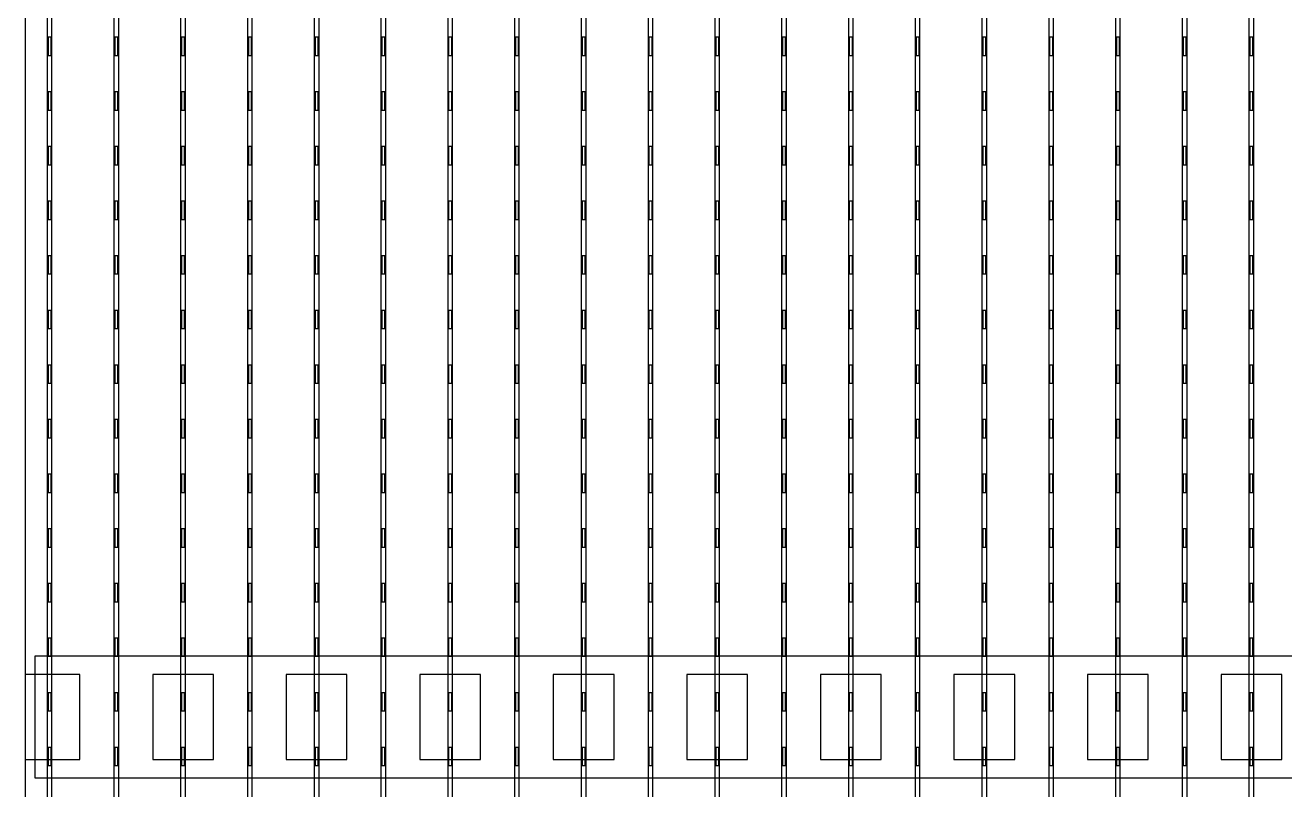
# Model space of a CAD drawing. Header units: millimetres. Extents: x -18 to 142, y -7 to 153.
# Drawn here: x 104.32 to 114.7, y 6.1 to 12.4 of the extents above; entities that cross this region are included whole.
import ezdxf

# ---------------------------------------------------------------- set-up
doc = ezdxf.new("R2010")
doc.units = ezdxf.units.MM
for name, color, linetype in [('BUSBARS', 3, 'Continuous'), ('CONTACT_PADS', 2, 'Continuous'), ('FINGERS', 1, 'Continuous'), ('INSULATION', 2, 'Continuous')]:
    doc.layers.add(name, color=color, linetype=linetype)

msp = doc.modelspace()

# ---------------------------------------------------------------- linework, layer by layer
at = {"layer": 'BUSBARS'}
msp.add_lwpolyline([(124.44, 6.2), (124.44, 7.2), (104.4, 7.2), (104.4, 6.2), (124.44, 6.2)], close=True, dxfattribs=at)
at = {"layer": 'CONTACT_PADS'}
for points in [[(104.533, 12.15), (104.533, 12.3), (104.508, 12.3), (104.508, 12.15), (104.533, 12.15)], [(105.083, 12.15), (105.083, 12.3), (105.058, 12.3), (105.058, 12.15), (105.083, 12.15)], [(105.633, 12.15), (105.633, 12.3), (105.608, 12.3), (105.608, 12.15), (105.633, 12.15)], [(106.183, 12.15), (106.183, 12.3), (106.158, 12.3), (106.158, 12.15), (106.183, 12.15)], [(106.733, 12.15), (106.733, 12.3), (106.708, 12.3), (106.708, 12.15), (106.733, 12.15)], [(107.283, 12.15), (107.283, 12.3), (107.258, 12.3), (107.258, 12.15), (107.283, 12.15)], [(107.833, 12.15), (107.833, 12.3), (107.808, 12.3), (107.808, 12.15), (107.833, 12.15)], [(108.383, 12.15), (108.383, 12.3), (108.358, 12.3), (108.358, 12.15), (108.383, 12.15)], [(108.933, 12.15), (108.933, 12.3), (108.908, 12.3), (108.908, 12.15), (108.933, 12.15)], [(109.483, 12.15), (109.483, 12.3), (109.458, 12.3), (109.458, 12.15), (109.483, 12.15)], [(110.033, 12.15), (110.033, 12.3), (110.008, 12.3), (110.008, 12.15), (110.033, 12.15)], [(110.583, 12.15), (110.583, 12.3), (110.558, 12.3), (110.558, 12.15), (110.583, 12.15)], [(111.133, 12.15), (111.133, 12.3), (111.108, 12.3), (111.108, 12.15), (111.133, 12.15)], [(111.683, 12.15), (111.683, 12.3), (111.658, 12.3), (111.658, 12.15), (111.683, 12.15)], [(112.233, 12.15), (112.233, 12.3), (112.208, 12.3), (112.208, 12.15), (112.233, 12.15)], [(112.783, 12.15), (112.783, 12.3), (112.758, 12.3), (112.758, 12.15), (112.783, 12.15)], [(113.333, 12.15), (113.333, 12.3), (113.308, 12.3), (113.308, 12.15), (113.333, 12.15)], [(113.883, 12.15), (113.883, 12.3), (113.858, 12.3), (113.858, 12.15), (113.883, 12.15)], [(114.433, 12.15), (114.433, 12.3), (114.408, 12.3), (114.408, 12.15), (114.433, 12.15)], [(104.533, 11.7), (104.533, 11.85), (104.508, 11.85), (104.508, 11.7), (104.533, 11.7)], [(105.083, 11.7), (105.083, 11.85), (105.058, 11.85), (105.058, 11.7), (105.083, 11.7)], [(105.633, 11.7), (105.633, 11.85), (105.608, 11.85), (105.608, 11.7), (105.633, 11.7)], [(106.183, 11.7), (106.183, 11.85), (106.158, 11.85), (106.158, 11.7), (106.183, 11.7)], [(106.733, 11.7), (106.733, 11.85), (106.708, 11.85), (106.708, 11.7), (106.733, 11.7)], [(107.283, 11.7), (107.283, 11.85), (107.258, 11.85), (107.258, 11.7), (107.283, 11.7)], [(107.833, 11.7), (107.833, 11.85), (107.808, 11.85), (107.808, 11.7), (107.833, 11.7)], [(108.383, 11.7), (108.383, 11.85), (108.358, 11.85), (108.358, 11.7), (108.383, 11.7)], [(108.933, 11.7), (108.933, 11.85), (108.908, 11.85), (108.908, 11.7), (108.933, 11.7)], [(109.483, 11.7), (109.483, 11.85), (109.458, 11.85), (109.458, 11.7), (109.483, 11.7)], [(110.033, 11.7), (110.033, 11.85), (110.008, 11.85), (110.008, 11.7), (110.033, 11.7)], [(110.583, 11.7), (110.583, 11.85), (110.558, 11.85), (110.558, 11.7), (110.583, 11.7)], [(111.133, 11.7), (111.133, 11.85), (111.108, 11.85), (111.108, 11.7), (111.133, 11.7)], [(111.683, 11.7), (111.683, 11.85), (111.658, 11.85), (111.658, 11.7), (111.683, 11.7)], [(112.233, 11.7), (112.233, 11.85), (112.208, 11.85), (112.208, 11.7), (112.233, 11.7)], [(112.783, 11.7), (112.783, 11.85), (112.758, 11.85), (112.758, 11.7), (112.783, 11.7)], [(113.333, 11.7), (113.333, 11.85), (113.308, 11.85), (113.308, 11.7), (113.333, 11.7)], [(113.883, 11.7), (113.883, 11.85), (113.858, 11.85), (113.858, 11.7), (113.883, 11.7)], [(114.433, 11.7), (114.433, 11.85), (114.408, 11.85), (114.408, 11.7), (114.433, 11.7)], [(104.533, 11.25), (104.533, 11.4), (104.508, 11.4), (104.508, 11.25), (104.533, 11.25)], [(105.083, 11.25), (105.083, 11.4), (105.058, 11.4), (105.058, 11.25), (105.083, 11.25)], [(105.633, 11.25), (105.633, 11.4), (105.608, 11.4), (105.608, 11.25), (105.633, 11.25)], [(106.183, 11.25), (106.183, 11.4), (106.158, 11.4), (106.158, 11.25), (106.183, 11.25)], [(106.733, 11.25), (106.733, 11.4), (106.708, 11.4), (106.708, 11.25), (106.733, 11.25)], [(107.283, 11.25), (107.283, 11.4), (107.258, 11.4), (107.258, 11.25), (107.283, 11.25)], [(107.833, 11.25), (107.833, 11.4), (107.808, 11.4), (107.808, 11.25), (107.833, 11.25)], [(108.383, 11.25), (108.383, 11.4), (108.358, 11.4), (108.358, 11.25), (108.383, 11.25)], [(108.933, 11.25), (108.933, 11.4), (108.908, 11.4), (108.908, 11.25), (108.933, 11.25)], [(109.483, 11.25), (109.483, 11.4), (109.458, 11.4), (109.458, 11.25), (109.483, 11.25)], [(110.033, 11.25), (110.033, 11.4), (110.008, 11.4), (110.008, 11.25), (110.033, 11.25)], [(110.583, 11.25), (110.583, 11.4), (110.558, 11.4), (110.558, 11.25), (110.583, 11.25)], [(111.133, 11.25), (111.133, 11.4), (111.108, 11.4), (111.108, 11.25), (111.133, 11.25)], [(111.683, 11.25), (111.683, 11.4), (111.658, 11.4), (111.658, 11.25), (111.683, 11.25)], [(112.233, 11.25), (112.233, 11.4), (112.208, 11.4), (112.208, 11.25), (112.233, 11.25)], [(112.783, 11.25), (112.783, 11.4), (112.758, 11.4), (112.758, 11.25), (112.783, 11.25)], [(113.333, 11.25), (113.333, 11.4), (113.308, 11.4), (113.308, 11.25), (113.333, 11.25)], [(113.883, 11.25), (113.883, 11.4), (113.858, 11.4), (113.858, 11.25), (113.883, 11.25)], [(114.433, 11.25), (114.433, 11.4), (114.408, 11.4), (114.408, 11.25), (114.433, 11.25)], [(104.533, 10.8), (104.533, 10.95), (104.508, 10.95), (104.508, 10.8), (104.533, 10.8)], [(105.083, 10.8), (105.083, 10.95), (105.058, 10.95), (105.058, 10.8), (105.083, 10.8)], [(105.633, 10.8), (105.633, 10.95), (105.608, 10.95), (105.608, 10.8), (105.633, 10.8)], [(106.183, 10.8), (106.183, 10.95), (106.158, 10.95), (106.158, 10.8), (106.183, 10.8)], [(106.733, 10.8), (106.733, 10.95), (106.708, 10.95), (106.708, 10.8), (106.733, 10.8)], [(107.283, 10.8), (107.283, 10.95), (107.258, 10.95), (107.258, 10.8), (107.283, 10.8)], [(107.833, 10.8), (107.833, 10.95), (107.808, 10.95), (107.808, 10.8), (107.833, 10.8)], [(108.383, 10.8), (108.383, 10.95), (108.358, 10.95), (108.358, 10.8), (108.383, 10.8)], [(108.933, 10.8), (108.933, 10.95), (108.908, 10.95), (108.908, 10.8), (108.933, 10.8)], [(109.483, 10.8), (109.483, 10.95), (109.458, 10.95), (109.458, 10.8), (109.483, 10.8)], [(110.033, 10.8), (110.033, 10.95), (110.008, 10.95), (110.008, 10.8), (110.033, 10.8)], [(110.583, 10.8), (110.583, 10.95), (110.558, 10.95), (110.558, 10.8), (110.583, 10.8)], [(111.133, 10.8), (111.133, 10.95), (111.108, 10.95), (111.108, 10.8), (111.133, 10.8)], [(111.683, 10.8), (111.683, 10.95), (111.658, 10.95), (111.658, 10.8), (111.683, 10.8)], [(112.233, 10.8), (112.233, 10.95), (112.208, 10.95), (112.208, 10.8), (112.233, 10.8)], [(112.783, 10.8), (112.783, 10.95), (112.758, 10.95), (112.758, 10.8), (112.783, 10.8)], [(113.333, 10.8), (113.333, 10.95), (113.308, 10.95), (113.308, 10.8), (113.333, 10.8)], [(113.883, 10.8), (113.883, 10.95), (113.858, 10.95), (113.858, 10.8), (113.883, 10.8)], [(114.433, 10.8), (114.433, 10.95), (114.408, 10.95), (114.408, 10.8), (114.433, 10.8)], [(104.533, 10.35), (104.533, 10.5), (104.508, 10.5), (104.508, 10.35), (104.533, 10.35)], [(105.083, 10.35), (105.083, 10.5), (105.058, 10.5), (105.058, 10.35), (105.083, 10.35)], [(105.633, 10.35), (105.633, 10.5), (105.608, 10.5), (105.608, 10.35), (105.633, 10.35)], [(106.183, 10.35), (106.183, 10.5), (106.158, 10.5), (106.158, 10.35), (106.183, 10.35)], [(106.733, 10.35), (106.733, 10.5), (106.708, 10.5), (106.708, 10.35), (106.733, 10.35)], [(107.283, 10.35), (107.283, 10.5), (107.258, 10.5), (107.258, 10.35), (107.283, 10.35)], [(107.833, 10.35), (107.833, 10.5), (107.808, 10.5), (107.808, 10.35), (107.833, 10.35)], [(108.383, 10.35), (108.383, 10.5), (108.358, 10.5), (108.358, 10.35), (108.383, 10.35)], [(108.933, 10.35), (108.933, 10.5), (108.908, 10.5), (108.908, 10.35), (108.933, 10.35)], [(109.483, 10.35), (109.483, 10.5), (109.458, 10.5), (109.458, 10.35), (109.483, 10.35)], [(110.033, 10.35), (110.033, 10.5), (110.008, 10.5), (110.008, 10.35), (110.033, 10.35)], [(110.583, 10.35), (110.583, 10.5), (110.558, 10.5), (110.558, 10.35), (110.583, 10.35)], [(111.133, 10.35), (111.133, 10.5), (111.108, 10.5), (111.108, 10.35), (111.133, 10.35)], [(111.683, 10.35), (111.683, 10.5), (111.658, 10.5), (111.658, 10.35), (111.683, 10.35)], [(112.233, 10.35), (112.233, 10.5), (112.208, 10.5), (112.208, 10.35), (112.233, 10.35)], [(112.783, 10.35), (112.783, 10.5), (112.758, 10.5), (112.758, 10.35), (112.783, 10.35)], [(113.333, 10.35), (113.333, 10.5), (113.308, 10.5), (113.308, 10.35), (113.333, 10.35)], [(113.883, 10.35), (113.883, 10.5), (113.858, 10.5), (113.858, 10.35), (113.883, 10.35)], [(114.433, 10.35), (114.433, 10.5), (114.408, 10.5), (114.408, 10.35), (114.433, 10.35)], [(104.533, 9.9), (104.533, 10.05), (104.508, 10.05), (104.508, 9.9), (104.533, 9.9)], [(105.083, 9.9), (105.083, 10.05), (105.058, 10.05), (105.058, 9.9), (105.083, 9.9)], [(105.633, 9.9), (105.633, 10.05), (105.608, 10.05), (105.608, 9.9), (105.633, 9.9)], [(106.183, 9.9), (106.183, 10.05), (106.158, 10.05), (106.158, 9.9), (106.183, 9.9)], [(106.733, 9.9), (106.733, 10.05), (106.708, 10.05), (106.708, 9.9), (106.733, 9.9)], [(107.283, 9.9), (107.283, 10.05), (107.258, 10.05), (107.258, 9.9), (107.283, 9.9)], [(107.833, 9.9), (107.833, 10.05), (107.808, 10.05), (107.808, 9.9), (107.833, 9.9)], [(108.383, 9.9), (108.383, 10.05), (108.358, 10.05), (108.358, 9.9), (108.383, 9.9)], [(108.933, 9.9), (108.933, 10.05), (108.908, 10.05), (108.908, 9.9), (108.933, 9.9)], [(109.483, 9.9), (109.483, 10.05), (109.458, 10.05), (109.458, 9.9), (109.483, 9.9)], [(110.033, 9.9), (110.033, 10.05), (110.008, 10.05), (110.008, 9.9), (110.033, 9.9)], [(110.583, 9.9), (110.583, 10.05), (110.558, 10.05), (110.558, 9.9), (110.583, 9.9)], [(111.133, 9.9), (111.133, 10.05), (111.108, 10.05), (111.108, 9.9), (111.133, 9.9)], [(111.683, 9.9), (111.683, 10.05), (111.658, 10.05), (111.658, 9.9), (111.683, 9.9)], [(112.233, 9.9), (112.233, 10.05), (112.208, 10.05), (112.208, 9.9), (112.233, 9.9)], [(112.783, 9.9), (112.783, 10.05), (112.758, 10.05), (112.758, 9.9), (112.783, 9.9)], [(113.333, 9.9), (113.333, 10.05), (113.308, 10.05), (113.308, 9.9), (113.333, 9.9)], [(113.883, 9.9), (113.883, 10.05), (113.858, 10.05), (113.858, 9.9), (113.883, 9.9)], [(114.433, 9.9), (114.433, 10.05), (114.408, 10.05), (114.408, 9.9), (114.433, 9.9)], [(104.533, 9.45), (104.533, 9.6), (104.508, 9.6), (104.508, 9.45), (104.533, 9.45)], [(105.083, 9.45), (105.083, 9.6), (105.058, 9.6), (105.058, 9.45), (105.083, 9.45)], [(105.633, 9.45), (105.633, 9.6), (105.608, 9.6), (105.608, 9.45), (105.633, 9.45)], [(106.183, 9.45), (106.183, 9.6), (106.158, 9.6), (106.158, 9.45), (106.183, 9.45)], [(106.733, 9.45), (106.733, 9.6), (106.708, 9.6), (106.708, 9.45), (106.733, 9.45)], [(107.283, 9.45), (107.283, 9.6), (107.258, 9.6), (107.258, 9.45), (107.283, 9.45)], [(107.833, 9.45), (107.833, 9.6), (107.808, 9.6), (107.808, 9.45), (107.833, 9.45)], [(108.383, 9.45), (108.383, 9.6), (108.358, 9.6), (108.358, 9.45), (108.383, 9.45)], [(108.933, 9.45), (108.933, 9.6), (108.908, 9.6), (108.908, 9.45), (108.933, 9.45)], [(109.483, 9.45), (109.483, 9.6), (109.458, 9.6), (109.458, 9.45), (109.483, 9.45)], [(110.033, 9.45), (110.033, 9.6), (110.008, 9.6), (110.008, 9.45), (110.033, 9.45)], [(110.583, 9.45), (110.583, 9.6), (110.558, 9.6), (110.558, 9.45), (110.583, 9.45)], [(111.133, 9.45), (111.133, 9.6), (111.108, 9.6), (111.108, 9.45), (111.133, 9.45)], [(111.683, 9.45), (111.683, 9.6), (111.658, 9.6), (111.658, 9.45), (111.683, 9.45)], [(112.233, 9.45), (112.233, 9.6), (112.208, 9.6), (112.208, 9.45), (112.233, 9.45)], [(112.783, 9.45), (112.783, 9.6), (112.758, 9.6), (112.758, 9.45), (112.783, 9.45)], [(113.333, 9.45), (113.333, 9.6), (113.308, 9.6), (113.308, 9.45), (113.333, 9.45)], [(113.883, 9.45), (113.883, 9.6), (113.858, 9.6), (113.858, 9.45), (113.883, 9.45)], [(114.433, 9.45), (114.433, 9.6), (114.408, 9.6), (114.408, 9.45), (114.433, 9.45)], [(104.533, 9), (104.533, 9.15), (104.508, 9.15), (104.508, 9), (104.533, 9)], [(105.083, 9), (105.083, 9.15), (105.058, 9.15), (105.058, 9), (105.083, 9)], [(105.633, 9), (105.633, 9.15), (105.608, 9.15), (105.608, 9), (105.633, 9)], [(106.183, 9), (106.183, 9.15), (106.158, 9.15), (106.158, 9), (106.183, 9)], [(106.733, 9), (106.733, 9.15), (106.708, 9.15), (106.708, 9), (106.733, 9)], [(107.283, 9), (107.283, 9.15), (107.258, 9.15), (107.258, 9), (107.283, 9)], [(107.833, 9), (107.833, 9.15), (107.808, 9.15), (107.808, 9), (107.833, 9)], [(108.383, 9), (108.383, 9.15), (108.358, 9.15), (108.358, 9), (108.383, 9)], [(108.933, 9), (108.933, 9.15), (108.908, 9.15), (108.908, 9), (108.933, 9)], [(109.483, 9), (109.483, 9.15), (109.458, 9.15), (109.458, 9), (109.483, 9)], [(110.033, 9), (110.033, 9.15), (110.008, 9.15), (110.008, 9), (110.033, 9)], [(110.583, 9), (110.583, 9.15), (110.558, 9.15), (110.558, 9), (110.583, 9)], [(111.133, 9), (111.133, 9.15), (111.108, 9.15), (111.108, 9), (111.133, 9)], [(111.683, 9), (111.683, 9.15), (111.658, 9.15), (111.658, 9), (111.683, 9)], [(112.233, 9), (112.233, 9.15), (112.208, 9.15), (112.208, 9), (112.233, 9)], [(112.783, 9), (112.783, 9.15), (112.758, 9.15), (112.758, 9), (112.783, 9)], [(113.333, 9), (113.333, 9.15), (113.308, 9.15), (113.308, 9), (113.333, 9)], [(113.883, 9), (113.883, 9.15), (113.858, 9.15), (113.858, 9), (113.883, 9)], [(114.433, 9), (114.433, 9.15), (114.408, 9.15), (114.408, 9), (114.433, 9)], [(104.533, 8.55), (104.533, 8.7), (104.508, 8.7), (104.508, 8.55), (104.533, 8.55)], [(105.083, 8.55), (105.083, 8.7), (105.058, 8.7), (105.058, 8.55), (105.083, 8.55)], [(105.633, 8.55), (105.633, 8.7), (105.608, 8.7), (105.608, 8.55), (105.633, 8.55)], [(106.183, 8.55), (106.183, 8.7), (106.158, 8.7), (106.158, 8.55), (106.183, 8.55)], [(106.733, 8.55), (106.733, 8.7), (106.708, 8.7), (106.708, 8.55), (106.733, 8.55)], [(107.283, 8.55), (107.283, 8.7), (107.258, 8.7), (107.258, 8.55), (107.283, 8.55)], [(107.833, 8.55), (107.833, 8.7), (107.808, 8.7), (107.808, 8.55), (107.833, 8.55)], [(108.383, 8.55), (108.383, 8.7), (108.358, 8.7), (108.358, 8.55), (108.383, 8.55)], [(108.933, 8.55), (108.933, 8.7), (108.908, 8.7), (108.908, 8.55), (108.933, 8.55)], [(109.483, 8.55), (109.483, 8.7), (109.458, 8.7), (109.458, 8.55), (109.483, 8.55)], [(110.033, 8.55), (110.033, 8.7), (110.008, 8.7), (110.008, 8.55), (110.033, 8.55)], [(110.583, 8.55), (110.583, 8.7), (110.558, 8.7), (110.558, 8.55), (110.583, 8.55)], [(111.133, 8.55), (111.133, 8.7), (111.108, 8.7), (111.108, 8.55), (111.133, 8.55)], [(111.683, 8.55), (111.683, 8.7), (111.658, 8.7), (111.658, 8.55), (111.683, 8.55)], [(112.233, 8.55), (112.233, 8.7), (112.208, 8.7), (112.208, 8.55), (112.233, 8.55)], [(112.783, 8.55), (112.783, 8.7), (112.758, 8.7), (112.758, 8.55), (112.783, 8.55)], [(113.333, 8.55), (113.333, 8.7), (113.308, 8.7), (113.308, 8.55), (113.333, 8.55)], [(113.883, 8.55), (113.883, 8.7), (113.858, 8.7), (113.858, 8.55), (113.883, 8.55)], [(114.433, 8.55), (114.433, 8.7), (114.408, 8.7), (114.408, 8.55), (114.433, 8.55)], [(104.533, 8.1), (104.533, 8.25), (104.508, 8.25), (104.508, 8.1), (104.533, 8.1)], [(105.083, 8.1), (105.083, 8.25), (105.058, 8.25), (105.058, 8.1), (105.083, 8.1)], [(105.633, 8.1), (105.633, 8.25), (105.608, 8.25), (105.608, 8.1), (105.633, 8.1)], [(106.183, 8.1), (106.183, 8.25), (106.158, 8.25), (106.158, 8.1), (106.183, 8.1)], [(106.733, 8.1), (106.733, 8.25), (106.708, 8.25), (106.708, 8.1), (106.733, 8.1)], [(107.283, 8.1), (107.283, 8.25), (107.258, 8.25), (107.258, 8.1), (107.283, 8.1)], [(107.833, 8.1), (107.833, 8.25), (107.808, 8.25), (107.808, 8.1), (107.833, 8.1)], [(108.383, 8.1), (108.383, 8.25), (108.358, 8.25), (108.358, 8.1), (108.383, 8.1)], [(108.933, 8.1), (108.933, 8.25), (108.908, 8.25), (108.908, 8.1), (108.933, 8.1)], [(109.483, 8.1), (109.483, 8.25), (109.458, 8.25), (109.458, 8.1), (109.483, 8.1)], [(110.033, 8.1), (110.033, 8.25), (110.008, 8.25), (110.008, 8.1), (110.033, 8.1)], [(110.583, 8.1), (110.583, 8.25), (110.558, 8.25), (110.558, 8.1), (110.583, 8.1)], [(111.133, 8.1), (111.133, 8.25), (111.108, 8.25), (111.108, 8.1), (111.133, 8.1)], [(111.683, 8.1), (111.683, 8.25), (111.658, 8.25), (111.658, 8.1), (111.683, 8.1)], [(112.233, 8.1), (112.233, 8.25), (112.208, 8.25), (112.208, 8.1), (112.233, 8.1)], [(112.783, 8.1), (112.783, 8.25), (112.758, 8.25), (112.758, 8.1), (112.783, 8.1)], [(113.333, 8.1), (113.333, 8.25), (113.308, 8.25), (113.308, 8.1), (113.333, 8.1)], [(113.883, 8.1), (113.883, 8.25), (113.858, 8.25), (113.858, 8.1), (113.883, 8.1)], [(114.433, 8.1), (114.433, 8.25), (114.408, 8.25), (114.408, 8.1), (114.433, 8.1)], [(104.533, 7.65), (104.533, 7.8), (104.508, 7.8), (104.508, 7.65), (104.533, 7.65)], [(105.083, 7.65), (105.083, 7.8), (105.058, 7.8), (105.058, 7.65), (105.083, 7.65)], [(105.633, 7.65), (105.633, 7.8), (105.608, 7.8), (105.608, 7.65), (105.633, 7.65)], [(106.183, 7.65), (106.183, 7.8), (106.158, 7.8), (106.158, 7.65), (106.183, 7.65)], [(106.733, 7.65), (106.733, 7.8), (106.708, 7.8), (106.708, 7.65), (106.733, 7.65)], [(107.283, 7.65), (107.283, 7.8), (107.258, 7.8), (107.258, 7.65), (107.283, 7.65)], [(107.833, 7.65), (107.833, 7.8), (107.808, 7.8), (107.808, 7.65), (107.833, 7.65)], [(108.383, 7.65), (108.383, 7.8), (108.358, 7.8), (108.358, 7.65), (108.383, 7.65)], [(108.933, 7.65), (108.933, 7.8), (108.908, 7.8), (108.908, 7.65), (108.933, 7.65)], [(109.483, 7.65), (109.483, 7.8), (109.458, 7.8), (109.458, 7.65), (109.483, 7.65)], [(110.033, 7.65), (110.033, 7.8), (110.008, 7.8), (110.008, 7.65), (110.033, 7.65)], [(110.583, 7.65), (110.583, 7.8), (110.558, 7.8), (110.558, 7.65), (110.583, 7.65)], [(111.133, 7.65), (111.133, 7.8), (111.108, 7.8), (111.108, 7.65), (111.133, 7.65)], [(111.683, 7.65), (111.683, 7.8), (111.658, 7.8), (111.658, 7.65), (111.683, 7.65)], [(112.233, 7.65), (112.233, 7.8), (112.208, 7.8), (112.208, 7.65), (112.233, 7.65)], [(112.783, 7.65), (112.783, 7.8), (112.758, 7.8), (112.758, 7.65), (112.783, 7.65)], [(113.333, 7.65), (113.333, 7.8), (113.308, 7.8), (113.308, 7.65), (113.333, 7.65)], [(113.883, 7.65), (113.883, 7.8), (113.858, 7.8), (113.858, 7.65), (113.883, 7.65)], [(114.433, 7.65), (114.433, 7.8), (114.408, 7.8), (114.408, 7.65), (114.433, 7.65)], [(104.533, 7.2), (104.533, 7.35), (104.508, 7.35), (104.508, 7.2), (104.533, 7.2)], [(105.083, 7.2), (105.083, 7.35), (105.058, 7.35), (105.058, 7.2), (105.083, 7.2)], [(105.633, 7.2), (105.633, 7.35), (105.608, 7.35), (105.608, 7.2), (105.633, 7.2)], [(106.183, 7.2), (106.183, 7.35), (106.158, 7.35), (106.158, 7.2), (106.183, 7.2)], [(106.733, 7.2), (106.733, 7.35), (106.708, 7.35), (106.708, 7.2), (106.733, 7.2)], [(107.283, 7.2), (107.283, 7.35), (107.258, 7.35), (107.258, 7.2), (107.283, 7.2)], [(107.833, 7.2), (107.833, 7.35), (107.808, 7.35), (107.808, 7.2), (107.833, 7.2)], [(108.383, 7.2), (108.383, 7.35), (108.358, 7.35), (108.358, 7.2), (108.383, 7.2)], [(108.933, 7.2), (108.933, 7.35), (108.908, 7.35), (108.908, 7.2), (108.933, 7.2)], [(109.483, 7.2), (109.483, 7.35), (109.458, 7.35), (109.458, 7.2), (109.483, 7.2)], [(110.033, 7.2), (110.033, 7.35), (110.008, 7.35), (110.008, 7.2), (110.033, 7.2)], [(110.583, 7.2), (110.583, 7.35), (110.558, 7.35), (110.558, 7.2), (110.583, 7.2)], [(111.133, 7.2), (111.133, 7.35), (111.108, 7.35), (111.108, 7.2), (111.133, 7.2)], [(111.683, 7.2), (111.683, 7.35), (111.658, 7.35), (111.658, 7.2), (111.683, 7.2)], [(112.233, 7.2), (112.233, 7.35), (112.208, 7.35), (112.208, 7.2), (112.233, 7.2)], [(112.783, 7.2), (112.783, 7.35), (112.758, 7.35), (112.758, 7.2), (112.783, 7.2)], [(113.333, 7.2), (113.333, 7.35), (113.308, 7.35), (113.308, 7.2), (113.333, 7.2)], [(113.883, 7.2), (113.883, 7.35), (113.858, 7.35), (113.858, 7.2), (113.883, 7.2)], [(114.433, 7.2), (114.433, 7.35), (114.408, 7.35), (114.408, 7.2), (114.433, 7.2)], [(104.533, 6.75), (104.533, 6.9), (104.508, 6.9), (104.508, 6.75), (104.533, 6.75)], [(105.083, 6.75), (105.083, 6.9), (105.058, 6.9), (105.058, 6.75), (105.083, 6.75)], [(105.633, 6.75), (105.633, 6.9), (105.608, 6.9), (105.608, 6.75), (105.633, 6.75)], [(106.183, 6.75), (106.183, 6.9), (106.158, 6.9), (106.158, 6.75), (106.183, 6.75)], [(106.733, 6.75), (106.733, 6.9), (106.708, 6.9), (106.708, 6.75), (106.733, 6.75)], [(107.283, 6.75), (107.283, 6.9), (107.258, 6.9), (107.258, 6.75), (107.283, 6.75)], [(107.833, 6.75), (107.833, 6.9), (107.808, 6.9), (107.808, 6.75), (107.833, 6.75)], [(108.383, 6.75), (108.383, 6.9), (108.358, 6.9), (108.358, 6.75), (108.383, 6.75)], [(108.933, 6.75), (108.933, 6.9), (108.908, 6.9), (108.908, 6.75), (108.933, 6.75)], [(109.483, 6.75), (109.483, 6.9), (109.458, 6.9), (109.458, 6.75), (109.483, 6.75)], [(110.033, 6.75), (110.033, 6.9), (110.008, 6.9), (110.008, 6.75), (110.033, 6.75)], [(110.583, 6.75), (110.583, 6.9), (110.558, 6.9), (110.558, 6.75), (110.583, 6.75)], [(111.133, 6.75), (111.133, 6.9), (111.108, 6.9), (111.108, 6.75), (111.133, 6.75)], [(111.683, 6.75), (111.683, 6.9), (111.658, 6.9), (111.658, 6.75), (111.683, 6.75)], [(112.233, 6.75), (112.233, 6.9), (112.208, 6.9), (112.208, 6.75), (112.233, 6.75)], [(112.783, 6.75), (112.783, 6.9), (112.758, 6.9), (112.758, 6.75), (112.783, 6.75)], [(113.333, 6.75), (113.333, 6.9), (113.308, 6.9), (113.308, 6.75), (113.333, 6.75)], [(113.883, 6.75), (113.883, 6.9), (113.858, 6.9), (113.858, 6.75), (113.883, 6.75)], [(114.433, 6.75), (114.433, 6.9), (114.408, 6.9), (114.408, 6.75), (114.433, 6.75)], [(104.533, 6.3), (104.533, 6.45), (104.508, 6.45), (104.508, 6.3), (104.533, 6.3)], [(105.083, 6.3), (105.083, 6.45), (105.058, 6.45), (105.058, 6.3), (105.083, 6.3)], [(105.633, 6.3), (105.633, 6.45), (105.608, 6.45), (105.608, 6.3), (105.633, 6.3)], [(106.183, 6.3), (106.183, 6.45), (106.158, 6.45), (106.158, 6.3), (106.183, 6.3)], [(106.733, 6.3), (106.733, 6.45), (106.708, 6.45), (106.708, 6.3), (106.733, 6.3)], [(107.283, 6.3), (107.283, 6.45), (107.258, 6.45), (107.258, 6.3), (107.283, 6.3)], [(107.833, 6.3), (107.833, 6.45), (107.808, 6.45), (107.808, 6.3), (107.833, 6.3)], [(108.383, 6.3), (108.383, 6.45), (108.358, 6.45), (108.358, 6.3), (108.383, 6.3)], [(108.933, 6.3), (108.933, 6.45), (108.908, 6.45), (108.908, 6.3), (108.933, 6.3)], [(109.483, 6.3), (109.483, 6.45), (109.458, 6.45), (109.458, 6.3), (109.483, 6.3)], [(110.033, 6.3), (110.033, 6.45), (110.008, 6.45), (110.008, 6.3), (110.033, 6.3)], [(110.583, 6.3), (110.583, 6.45), (110.558, 6.45), (110.558, 6.3), (110.583, 6.3)], [(111.133, 6.3), (111.133, 6.45), (111.108, 6.45), (111.108, 6.3), (111.133, 6.3)], [(111.683, 6.3), (111.683, 6.45), (111.658, 6.45), (111.658, 6.3), (111.683, 6.3)], [(112.233, 6.3), (112.233, 6.45), (112.208, 6.45), (112.208, 6.3), (112.233, 6.3)], [(112.783, 6.3), (112.783, 6.45), (112.758, 6.45), (112.758, 6.3), (112.783, 6.3)], [(113.333, 6.3), (113.333, 6.45), (113.308, 6.45), (113.308, 6.3), (113.333, 6.3)], [(113.883, 6.3), (113.883, 6.45), (113.858, 6.45), (113.858, 6.3), (113.883, 6.3)], [(114.433, 6.3), (114.433, 6.45), (114.408, 6.45), (114.408, 6.3), (114.433, 6.3)]]:
    msp.add_lwpolyline(points, close=True, dxfattribs=at)
at = {"layer": 'FINGERS'}
for points in [[(104.54, 0), (104.54, 19.9), (104.5, 19.9), (104.5, 0), (104.54, 0)], [(105.09, 0), (105.09, 19.9), (105.05, 19.9), (105.05, 0), (105.09, 0)], [(105.64, 0), (105.64, 19.9), (105.6, 19.9), (105.6, 0), (105.64, 0)], [(106.19, 0), (106.19, 19.9), (106.15, 19.9), (106.15, 0), (106.19, 0)], [(106.74, 0), (106.74, 19.9), (106.7, 19.9), (106.7, 0), (106.74, 0)], [(107.29, 0), (107.29, 19.9), (107.25, 19.9), (107.25, 0), (107.29, 0)], [(107.84, 0), (107.84, 19.9), (107.8, 19.9), (107.8, 0), (107.84, 0)], [(108.39, 0), (108.39, 19.9), (108.35, 19.9), (108.35, 0), (108.39, 0)], [(108.94, 0), (108.94, 19.9), (108.9, 19.9), (108.9, 0), (108.94, 0)], [(109.49, 0), (109.49, 19.9), (109.45, 19.9), (109.45, 0), (109.49, 0)], [(110.04, 0), (110.04, 19.9), (110, 19.9), (110, 0), (110.04, 0)], [(110.59, 0), (110.59, 19.9), (110.55, 19.9), (110.55, 0), (110.59, 0)], [(111.14, 0), (111.14, 19.9), (111.1, 19.9), (111.1, 0), (111.14, 0)], [(111.69, 0), (111.69, 19.9), (111.65, 19.9), (111.65, 0), (111.69, 0)], [(112.24, 0), (112.24, 19.9), (112.2, 19.9), (112.2, 0), (112.24, 0)], [(112.79, 0), (112.79, 19.9), (112.75, 19.9), (112.75, 0), (112.79, 0)], [(113.34, 0), (113.34, 19.9), (113.3, 19.9), (113.3, 0), (113.34, 0)], [(113.89, 0), (113.89, 19.9), (113.85, 19.9), (113.85, 0), (113.89, 0)], [(114.44, 0), (114.44, 19.9), (114.4, 19.9), (114.4, 0), (114.44, 0)]]:
    msp.add_lwpolyline(points, close=True, dxfattribs=at)
at = {"layer": 'INSULATION'}
for points in [[(124.52, -0.15), (124.52, 20.05), (104.32, 20.05), (104.32, -0.15), (124.52, -0.15)], [(104.77, 6.35), (104.77, 7.05), (104.32, 7.05), (104.32, 6.35), (104.77, 6.35)], [(105.87, 6.35), (105.87, 7.05), (105.37, 7.05), (105.37, 6.35), (105.87, 6.35)], [(106.97, 6.35), (106.97, 7.05), (106.47, 7.05), (106.47, 6.35), (106.97, 6.35)], [(108.07, 6.35), (108.07, 7.05), (107.57, 7.05), (107.57, 6.35), (108.07, 6.35)], [(109.17, 6.35), (109.17, 7.05), (108.67, 7.05), (108.67, 6.35), (109.17, 6.35)], [(110.27, 6.35), (110.27, 7.05), (109.77, 7.05), (109.77, 6.35), (110.27, 6.35)], [(111.37, 6.35), (111.37, 7.05), (110.87, 7.05), (110.87, 6.35), (111.37, 6.35)], [(112.47, 6.35), (112.47, 7.05), (111.97, 7.05), (111.97, 6.35), (112.47, 6.35)], [(113.57, 6.35), (113.57, 7.05), (113.07, 7.05), (113.07, 6.35), (113.57, 6.35)], [(114.67, 6.35), (114.67, 7.05), (114.17, 7.05), (114.17, 6.35), (114.67, 6.35)]]:
    msp.add_lwpolyline(points, close=True, dxfattribs=at)

doc.saveas('drawing.dxf')
